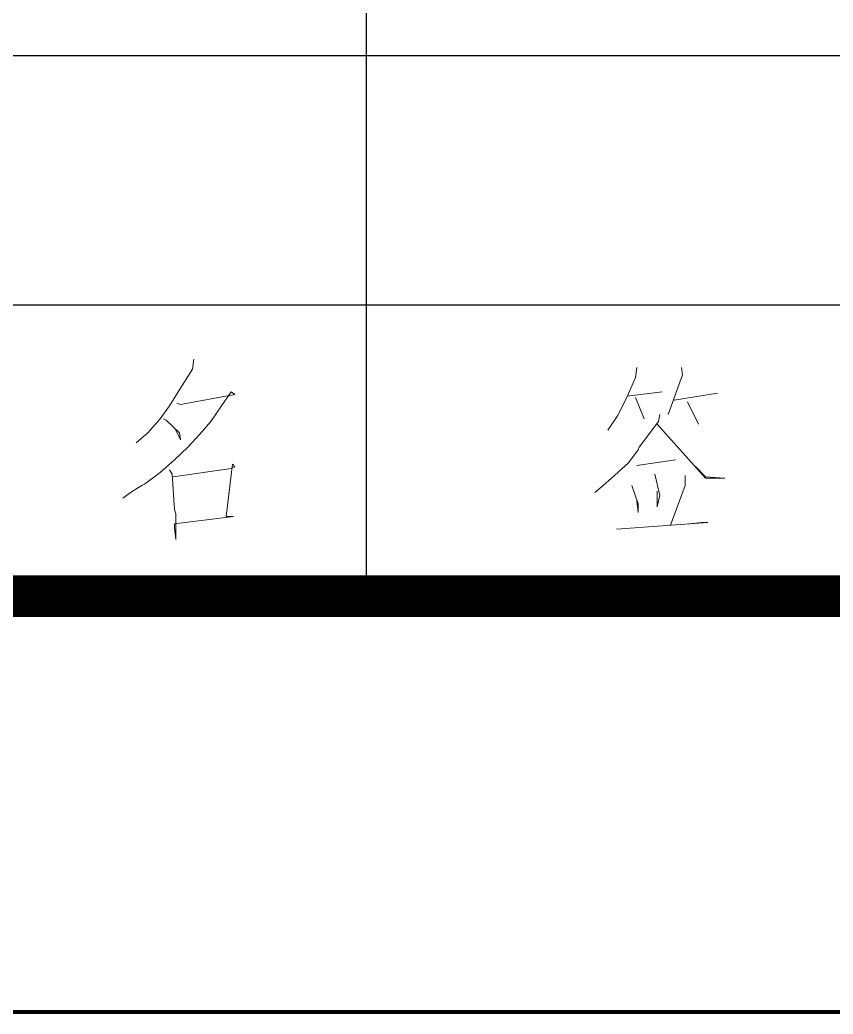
# Model space of a CAD drawing. Extents: x -59142 to 322364, y -122476 to 91021.
# Drawn here: x 2178 to 4133, y -122456 to -120066 of the extents above; entities that cross this region are included whole.
import ezdxf
from ezdxf.enums import TextEntityAlignment as Align

# ---------------------------------------------------------------- set-up
doc = ezdxf.new("R2010")
doc.units = 0
doc.header["$LTSCALE"] = 1000
doc.header["$MEASUREMENT"] = 0
doc.layers.add('HQ1', color=7, linetype='Continuous')
doc.styles.add('TK', font='GEDITXT.SHX', dxfattribs={"width": 0.85, "height": 3.5, "bigfont": 'DXT.SHX'})

# ---------------------------------------------------------------- blocks, each defined once
blk = doc.blocks.new('GEDI_WK_A1')
at = {"color": 3}
for points, const_width in [([(0, 0), (841, 0), (841, 594), (0, 594)], 0.1), ([(25, 10), (831, 10), (831, 584), (25, 584)], 1)]:
    blk.add_lwpolyline(points, close=True, dxfattribs=dict(at, const_width=const_width))
blk = doc.blocks.new('GEDI_HQ1_2012')
at = {"layer": 'HQ1', "color": 2}
for p, q in [((-35, 0), (-35, 37)), ((-65, 13), (0, 13)), ((-65, 7), (0, 7)), ((-65, 0), (0, 0))]:
    blk.add_line(p, q, dxfattribs=at)
at = {"layer": 'HQ1', "color": 7, "lineweight": 0}
for points in [[(-39.153, 5.697), (-39.182, 5.46), (-39.528, 4.913), (-39.732, 4.571), (-39.961, 4.265), (-40.253, 3.922), (-40.541, 3.686)], [(-28.5, 5.493), (-28.529, 5.256), (-28.759, 4.742), (-28.963, 4.334), (-29.196, 3.992)], [(-27.429, 5.493), (-27.4, 5.321), (-27.746, 4.367)], [(-39.557, 4.64), (-39.47, 4.607), (-38.166, 4.844), (-38.253, 4.913), (-38.486, 4.571), (-38.745, 4.196), (-39.007, 3.89), (-39.298, 3.584), (-39.615, 3.274), (-39.961, 2.968), (-40.34, 2.695), (-40.399, 2.662), (-40.628, 2.524), (-40.861, 2.356)], [(-28.73, 4.811), (-27.892, 4.913)], [(-27.6, 4.709), (-26.558, 4.881)], [(-28.529, 4.779), (-28.325, 4.265)], [(-27.283, 4.673), (-27.021, 4.13)], [(-27.95, 4.367), (-27.979, 4.196), (-28.442, 3.584), (-28.471, 3.514), (-28.704, 3.208), (-29.108, 2.833), (-29.312, 2.662), (-29.513, 2.491)], [(-39.878, 4.265), (-39.819, 4.232), (-39.499, 3.922), (-39.47, 3.755), (-39.586, 3.992)], [(-28.008, 4.13), (-26.85, 2.833), (-26.384, 2.833), (-26.85, 2.866), (-27.079, 3.106)], [(-39.732, 3.037), (-39.674, 2.935), (-39.615, 2.083), (-39.586, 1.981), (-39.586, 1.365), (-39.615, 1.638), (-39.615, 1.74), (-38.195, 1.912), (-38.224, 1.912), (-38.37, 1.912), (-38.224, 3.172), (-38.166, 3.106), (-38.253, 3.07), (-39.645, 2.866)], [(-27.571, 3.274), (-28.5, 3.139)], [(-28.067, 2.935), (-27.95, 2.422), (-28.008, 2.148), (-28.008, 2.524)], [(-27.342, 2.899), (-27.342, 2.662), (-27.688, 1.708)], [(-28.617, 2.662), (-28.471, 2.218), (-28.471, 2.014), (-28.5, 2.287)], [(-28.992, 1.606), (-26.792, 1.773), (-26.934, 1.773), (-27.254, 1.74)]]:
    blk.add_lwpolyline(points, dxfattribs=at)
blk = doc.blocks.new('A$C67E35CD0')
for name, p in [('GEDI_WK_A1', (0, 0)), ('GEDI_HQ1_2012', (651, 10))]:
    blk.add_blockref(name, p)
at = {"style": 'TK', "width": 0.85}
for tag, height, p in [('PROJECTNAME', 4.75, (776, 44)), ('PHASE', 4, (818, 44)), ('DRAWINGNAME', 4.75, (786, 31))]:
    blk.add_attdef(tag, text='', height=height, dxfattribs=at).set_placement(p, align=Align.MIDDLE_CENTER)
for tag, p, height in [('APPROVE', (663, 32.75), 3.5), ('DESIGN', (708, 32.75), 3.5), ('REVIEW1', (663, 25.75), 3.5), ('DRAW', (708, 25.75), 3.5), ('DRAWINGNUMBER', (758, 18.5), 4), ('REVIEW2', (663, 18.75), 3.5), ('PROPORTION', (708, 18.75), 3.5), ('CHECK', (663, 11.75), 3.5), ('DATE', (708, 11.75), 3.5), ('VERSION', (824, 11.75), 3.5)]:
    blk.add_attdef(tag, p, '', height=height, dxfattribs=at)
blk = doc.blocks.new('afefqwer')
at = {"xscale": 100, "yscale": 100, "zscale": 100}
blk.add_blockref('A$C67E35CD0', (-84100, 0), dxfattribs=at)

msp = doc.modelspace()

# ---------------------------------------------------------------- block references
msp.add_blockref('afefqwer', (25511.5, -122451))

doc.saveas('drawing.dxf')
